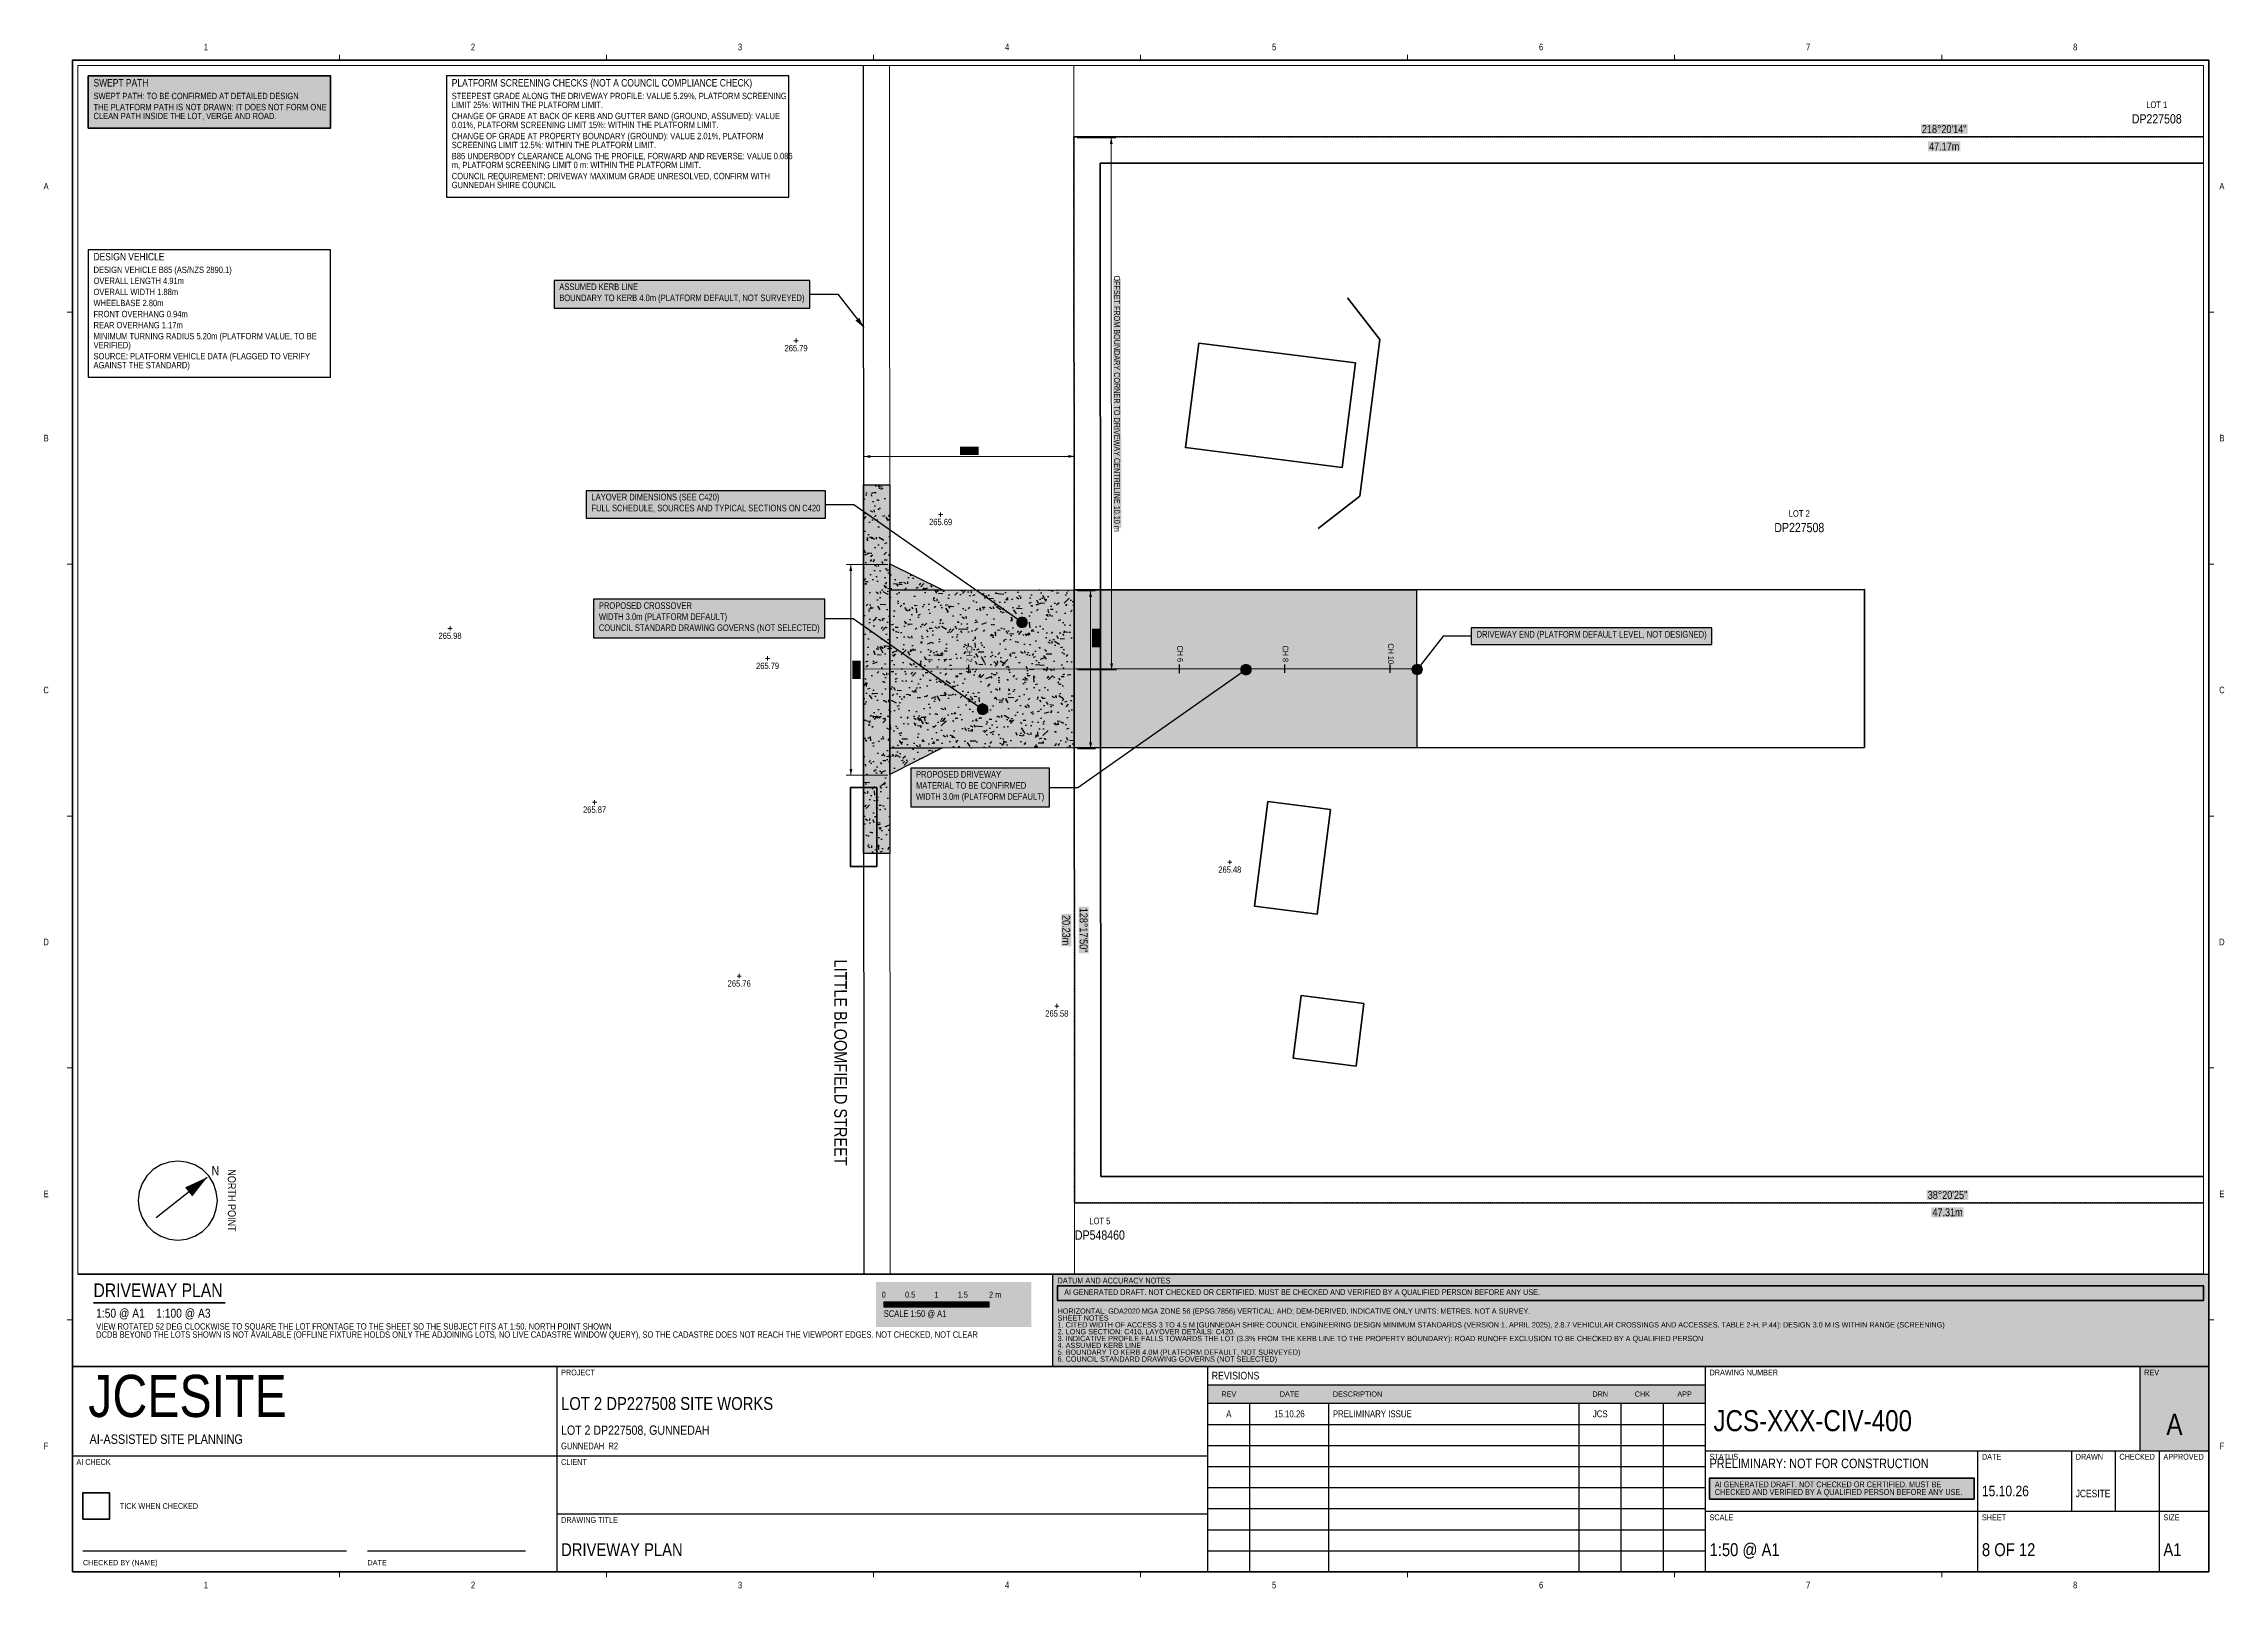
# Paper-space layout 'C400' of a CAD drawing. Header units: metres, sheet in millimetres. Extents: x 9 to 837, y 4 to 590.
# The model-space entities are those that its viewports show. They can reach past a viewport. Long polylines and large blocks are cut down to what shows.
import ezdxf
from ezdxf.enums import TextEntityAlignment as Align

# ---------------------------------------------------------------- set-up
doc = ezdxf.new("R2010")
doc.units = ezdxf.units.M
doc.header["$LTSCALE"] = 2.5
doc.linetypes.add('JCS_BDY', pattern=[5.896, 2.948, -2.948])
for name, color, linetype, lineweight in [('JCS-ANNO-CALL-HATCH', 7, 'CONTINUOUS', 25), ('JCS-ANNO-CALL-LINE', 7, 'CONTINUOUS', 25), ('JCS-ANNO-CALL-TEXT', 7, 'CONTINUOUS', 25), ('JCS-ANNO-DATA-LINE', 1, 'CONTINUOUS', 35), ('JCS-ANNO-DIMS-HATCH', 7, 'CONTINUOUS', 18), ('JCS-ANNO-DIMS-LINE', 7, 'CONTINUOUS', 18), ('JCS-ANNO-DIMS-TEXT', 7, 'CONTINUOUS', 18), ('JCS-ANNO-NOTE-HATCH', 7, 'CONTINUOUS', 18), ('JCS-ANNO-NOTE-LINE', 7, 'CONTINUOUS', 18), ('JCS-ANNO-NOTE-TEXT', 7, 'CONTINUOUS', 18), ('JCS-ANNO-NRTH-HATCH', 7, 'CONTINUOUS', 18), ('JCS-ANNO-NRTH-LINE', 7, 'CONTINUOUS', 18), ('JCS-ANNO-NRTH-TEXT', 7, 'CONTINUOUS', 18), ('JCS-FRAM-AICK-HATCH', 1, 'CONTINUOUS', 35), ('JCS-FRAM-AICK-LINE', 1, 'CONTINUOUS', 35), ('JCS-FRAM-AICK-TEXT', 1, 'CONTINUOUS', 35), ('JCS-FRAM-GRID-LINE', 8, 'CONTINUOUS', 9), ('JCS-FRAM-GRID-TEXT', 8, 'CONTINUOUS', 9), ('JCS-FRAM-TABL-HATCH', 7, 'CONTINUOUS', 18), ('JCS-FRAM-TABL-LINE', 7, 'CONTINUOUS', 18), ('JCS-FRAM-TABL-TEXT', 7, 'CONTINUOUS', 18), ('JCS-FRAM-TTLB-HATCH', 7, 'CONTINUOUS', 25), ('JCS-FRAM-TTLB-LINE', 7, 'CONTINUOUS', 25), ('JCS-FRAM-TTLB-TEXT', 7, 'CONTINUOUS', 25), ('JCS-SITE-ADJN-LINE', 9, 'CONTINUOUS', 13), ('JCS-SITE-BNDD-LINE', 2, 'CONTINUOUS', 80), ('JCS-SITE-BNDY-LINE', 7, 'CONTINUOUS', 50), ('JCS-SITE-CONT-LINE', 8, 'CONTINUOUS', 13), ('JCS-SITE-CONT-TEXT', 8, 'CONTINUOUS', 13), ('JCS-SITE-DRVC-LINE', 7, 'CONTINUOUS', 18), ('JCS-SITE-DRVW-HATCH', 8, 'CONTINUOUS', 25), ('JCS-SITE-KERB-LINE', 7, 'CONTINUOUS', 25), ('JCS-SITE-LOTS-TEXT', 7, 'CONTINUOUS', 13), ('JCS-SITE-ROAD-TEXT', 9, 'CONTINUOUS', 13), ('JCS-SITE-XOVR-HATCH', 8, 'CONTINUOUS', 25), ('JCS-VIEW-VPRT-NONE', 7, 'CONTINUOUS', 13)]:
    doc.layers.add(name, color=color, linetype=linetype, lineweight=lineweight)
doc.styles.add('ARIAL NARROW', font='arialn.ttf')
picture_1 = doc.add_image_def('image1.png', size_in_pixel=(1768, 1800))

msp = doc.modelspace()

# ---------------------------------------------------------------- hatches: boundary and pattern name
at = {"layer": 'JCS-SITE-DRVW-HATCH', "true_color": 0xf2f2f2}
msp.add_hatch(color=7, dxfattribs=at).paths.add_polyline_path([(238456.462, 6569531.812), (238452.434, 6569526.711), (238452.434, 6569526.711), (238450.079, 6569528.57), (238450.079, 6569528.57), (238454.108, 6569533.671)])
msp.add_hatch(color=7, dxfattribs=at).paths.add_polyline_path([(238456.462, 6569531.812), (238452.434, 6569526.711), (238452.434, 6569526.711), (238450.079, 6569528.57), (238450.079, 6569528.57), (238454.108, 6569533.671)])
at = {"layer": 'JCS-SITE-XOVR-HATCH', "true_color": 0x808080}
for points in [[(238452.434, 6569526.711), (238450.265, 6569523.964), (238447.91, 6569525.823), (238450.079, 6569528.57)], [(238452.434, 6569526.711), (238450.265, 6569523.964), (238447.91, 6569525.823), (238450.079, 6569528.57)], [(238451.834, 6569522.725), (238451.524, 6569522.332), (238446.031, 6569526.67), (238446.341, 6569527.063)], [(238451.834, 6569522.725), (238451.524, 6569522.332), (238446.031, 6569526.67), (238446.341, 6569527.063)], [(238447.91, 6569525.823), (238447.518, 6569526.133), (238448.53, 6569526.608)], [(238447.91, 6569525.823), (238447.518, 6569526.133), (238448.53, 6569526.608)], [(238450.657, 6569523.654), (238450.265, 6569523.964), (238450.884, 6569524.749)], [(238450.657, 6569523.654), (238450.265, 6569523.964), (238450.884, 6569524.749)]]:
    msp.add_hatch(color=7, dxfattribs=at).paths.add_polyline_path(points)
at = {"layer": 'JCS-SITE-XOVR-HATCH', "true_color": 0x000000}
h = msp.add_hatch(dxfattribs=at)
h.set_pattern_fill('AR-CONC', scale=0.0056541407965)
h.paths.add_polyline_path([(238452.434, 6569526.711), (238450.265, 6569523.964), (238447.91, 6569525.823), (238450.079, 6569528.57)])
h = msp.add_hatch(dxfattribs=at)
h.set_pattern_fill('AR-CONC', scale=0.00282707039827)
h.paths.add_polyline_path([(238452.434, 6569526.711), (238450.265, 6569523.964), (238447.91, 6569525.823), (238450.079, 6569528.57)])
h = msp.add_hatch(dxfattribs=at)
h.set_pattern_fill('AR-CONC', scale=0.0056541407965)
h.paths.add_polyline_path([(238451.834, 6569522.725), (238451.524, 6569522.332), (238446.031, 6569526.67), (238446.341, 6569527.063)])
h = msp.add_hatch(dxfattribs=at)
h.set_pattern_fill('AR-CONC', scale=0.00282707039827)
h.paths.add_polyline_path([(238451.834, 6569522.725), (238451.524, 6569522.332), (238446.031, 6569526.67), (238446.341, 6569527.063)])
h = msp.add_hatch(dxfattribs=at)
h.set_pattern_fill('AR-CONC', scale=0.0056541407965)
h.paths.add_polyline_path([(238447.91, 6569525.823), (238447.518, 6569526.133), (238448.53, 6569526.608)])
h = msp.add_hatch(dxfattribs=at)
h.set_pattern_fill('AR-CONC', scale=0.00282707039827)
h.paths.add_polyline_path([(238447.91, 6569525.823), (238447.518, 6569526.133), (238448.53, 6569526.608)])
h = msp.add_hatch(dxfattribs=at)
h.set_pattern_fill('AR-CONC', scale=0.0056541407965)
h.paths.add_polyline_path([(238450.657, 6569523.654), (238450.265, 6569523.964), (238450.884, 6569524.749)])
h = msp.add_hatch(dxfattribs=at)
h.set_pattern_fill('AR-CONC', scale=0.00282707039827)
h.paths.add_polyline_path([(238450.657, 6569523.654), (238450.265, 6569523.964), (238450.884, 6569524.749)])

# ---------------------------------------------------------------- linework, layer by layer
at = {"layer": 'JCS-ANNO-NOTE-LINE', "lineweight": 40}
for points in [[(238459.128, 6569522.062), (238444.033, 6569533.982), (238472.674, 6569570.201), (238487.855, 6569558.385)], [(238461.73, 6569538.483), (238452.434, 6569526.711), (238450.079, 6569528.57), (238459.375, 6569540.342)], [(238447.869, 6569533.332), (238449.269, 6569531.904), (238451.411, 6569534.004), (238450.011, 6569535.432)], [(238456.369, 6569529.802), (238455.512, 6569528.962), (238456.912, 6569527.534), (238457.769, 6569528.374)], [(238459.649, 6569528.017), (238458.792, 6569527.177), (238459.632, 6569526.32), (238460.489, 6569527.16)], [(238451.876, 6569522.374), (238451.566, 6569521.981), (238450.388, 6569522.911), (238450.698, 6569523.303)]]:
    msp.add_lwpolyline(points, close=True, dxfattribs=at)
for points in [[(238449.947, 6569536.069), (238448.947, 6569536.079)], [(238452.047, 6569533.927), (238449.947, 6569536.069)], [(238444.033, 6569533.982), (238459.128, 6569522.062)], [(238452.047, 6569533.927), (238452.037, 6569532.927)]]:
    msp.add_lwpolyline(points, dxfattribs=at)
at = {"layer": 'JCS-SITE-ADJN-LINE', "lineweight": 13, "true_color": 0x5a5a5a}
for points in [[(238472.59, 6569570.9), (238456.63, 6569583.32), (238446.15, 6569570.07), (238427.46, 6569546.45), (238443.33, 6569533.9)], [(238509.54, 6569552.57), (238493.7, 6569564.98), (238488.56, 6569558.47), (238459.21, 6569521.36), (238474.97, 6569508.86)]]:
    msp.add_lwpolyline(points, close=True, dxfattribs=at)
for points in [[(238433.031, 6569542.045), (238443.33, 6569533.9), (238472.59, 6569570.9)], [(238504.041, 6569556.878), (238493.7, 6569564.98), (238488.56, 6569558.47), (238459.21, 6569521.36), (238469.501, 6569513.198)], [(238442.136, 6569534.844), (238443.33, 6569533.9), (238456.716, 6569550.828)], [(238472.589, 6569538.276), (238459.21, 6569521.36), (238460.38, 6569520.432)]]:
    msp.add_lwpolyline(points, dxfattribs=at)
at = {"layer": 'JCS-SITE-BNDD-LINE', "linetype": 'JCS_BDY', "lineweight": 80, "true_color": 0xc6bc0c}
msp.add_lwpolyline([(238459.21, 6569521.36), (238488.56, 6569558.47), (238472.59, 6569570.9), (238443.33, 6569533.9)], close=True, dxfattribs=at)
for points in [[(238456.716, 6569550.828), (238443.33, 6569533.9), (238459.21, 6569521.36)], [(238459.21, 6569521.36), (238472.589, 6569538.276)]]:
    msp.add_lwpolyline(points, dxfattribs=at)
at = {"layer": 'JCS-SITE-BNDY-LINE', "lineweight": 25, "true_color": 0x000000}
msp.add_lwpolyline([(238459.21, 6569521.36), (238488.56, 6569558.47), (238472.59, 6569570.9), (238443.33, 6569533.9)], close=True, dxfattribs=at)
for points in [[(238456.716, 6569550.828), (238443.33, 6569533.9), (238459.21, 6569521.36)], [(238459.21, 6569521.36), (238472.589, 6569538.276)]]:
    msp.add_lwpolyline(points, dxfattribs=at)
at = {"layer": 'JCS-SITE-DRVC-LINE', "lineweight": 13, "true_color": 0x000000}
msp.add_lwpolyline([(238448.778, 6569524.501), (238451.257, 6569527.641), (238455.285, 6569532.742)], dxfattribs=at)
at = {"layer": 'JCS-SITE-DRVC-LINE', "linetype": 'CONTINUOUS', "lineweight": 25}
for points in [[(238455.038, 6569532.3), (238454.912, 6569532.399)], [(238453.798, 6569530.73), (238453.673, 6569530.829)], [(238452.559, 6569529.161), (238452.433, 6569529.26)], [(238451.319, 6569527.591), (238451.194, 6569527.69)], [(238450.08, 6569526.021), (238449.954, 6569526.121)], [(238448.84, 6569524.452), (238448.715, 6569524.551)]]:
    msp.add_lwpolyline(points, dxfattribs=at)
at = {"layer": 'JCS-SITE-DRVW-HATCH', "lineweight": 25, "true_color": 0x000000}
msp.add_lwpolyline([(238456.462, 6569531.812), (238452.434, 6569526.711), (238452.434, 6569526.711), (238450.079, 6569528.57), (238450.079, 6569528.57), (238454.108, 6569533.671)], close=True, dxfattribs=at)
msp.add_lwpolyline([(238456.462, 6569531.812), (238452.434, 6569526.711), (238452.434, 6569526.711), (238450.079, 6569528.57), (238450.079, 6569528.57), (238454.108, 6569533.671)], close=True, dxfattribs=at)
at = {"layer": 'JCS-SITE-KERB-LINE', "lineweight": 13, "true_color": 0x5a5a5a}
for points in [[(238430.854, 6569539.292), (238467.348, 6569510.474)], [(238439.964, 6569532.098), (238458.211, 6569517.689)]]:
    msp.add_lwpolyline(points, dxfattribs=at)
at = {"layer": 'JCS-SITE-KERB-LINE', "lineweight": 25, "true_color": 0x000000}
for points in [[(238430.544, 6569538.9), (238467.037, 6569510.082)], [(238439.654, 6569531.706), (238457.901, 6569517.297)]]:
    msp.add_lwpolyline(points, dxfattribs=at)
at = {"layer": 'JCS-SITE-XOVR-HATCH', "lineweight": 25, "true_color": 0x000000}
for points in [[(238452.434, 6569526.711), (238450.265, 6569523.964), (238447.91, 6569525.823), (238450.079, 6569528.57)], [(238452.434, 6569526.711), (238450.265, 6569523.964), (238447.91, 6569525.823), (238450.079, 6569528.57)], [(238451.834, 6569522.725), (238451.524, 6569522.332), (238446.031, 6569526.67), (238446.341, 6569527.063)], [(238451.834, 6569522.725), (238451.524, 6569522.332), (238446.031, 6569526.67), (238446.341, 6569527.063)], [(238447.91, 6569525.823), (238447.518, 6569526.133), (238448.53, 6569526.608)], [(238447.91, 6569525.823), (238447.518, 6569526.133), (238448.53, 6569526.608)], [(238450.657, 6569523.654), (238450.265, 6569523.964), (238450.884, 6569524.749)], [(238450.657, 6569523.654), (238450.265, 6569523.964), (238450.884, 6569524.749)]]:
    msp.add_lwpolyline(points, close=True, dxfattribs=at)

# ---------------------------------------------------------------- pictures from other files: only their frames are drawn
at = {"layer": 'JCS-ANNO-NOTE-LINE'}
image = msp.add_image(picture_1, insert=(238343.33, 6569421.36), size_in_units=(245.23, 249.54), dxfattribs=dict(at, fade=70))

psp = doc.layouts.new('C400')

# ---------------------------------------------------------------- hatches: boundary and pattern name
at = {"layer": 'JCS-ANNO-CALL-HATCH', "true_color": 0xffffff}
for points in [[(202.82, 489.85), (299.88, 489.85), (299.88, 500.35), (202.82, 500.35)], [(215.05, 410.03), (305.91, 410.03), (305.91, 420.53), (215.05, 420.53)], [(217.85, 364.59), (305.67, 364.59), (305.67, 379.29), (217.85, 379.29)], [(551.06, 362.09), (642.4, 362.09), (642.4, 368.39), (551.06, 368.39)], [(338.25, 300.5), (390.92, 300.5), (390.92, 315.2), (338.25, 315.2)]]:
    psp.add_hatch(color=7, dxfattribs=at).paths.add_polyline_path(points)
at = {"layer": 'JCS-ANNO-CALL-HATCH', "true_color": 0x000000}
for points in [[(320.43, 482.5), (318.67, 486.2), (317.26, 485.09)], [(382.5, 370.54), (382.45, 370.98), (382.3, 371.4), (382.06, 371.78), (381.75, 372.1), (381.37, 372.34), (380.95, 372.49), (380.5, 372.54), (380.06, 372.49), (379.63, 372.34), (379.25, 372.1), (378.94, 371.78), (378.7, 371.4), (378.55, 370.98), (378.5, 370.54), (378.55, 370.09), (378.7, 369.67), (378.94, 369.29), (379.25, 368.97), (379.63, 368.73), (380.06, 368.59), (380.5, 368.54), (380.95, 368.59), (381.37, 368.73), (381.75, 368.97), (382.06, 369.29), (382.3, 369.67), (382.45, 370.09)], [(467.51, 352.59), (467.46, 353.04), (467.32, 353.46), (467.08, 353.84), (466.76, 354.16), (466.38, 354.39), (465.96, 354.54), (465.51, 354.59), (465.07, 354.54), (464.65, 354.39), (464.27, 354.16), (463.95, 353.84), (463.71, 353.46), (463.56, 353.04), (463.51, 352.59), (463.56, 352.15), (463.71, 351.72), (463.95, 351.34), (464.27, 351.03), (464.65, 350.79), (465.07, 350.64), (465.51, 350.59), (465.96, 350.64), (466.38, 350.79), (466.76, 351.03), (467.08, 351.34), (467.32, 351.72), (467.46, 352.15)], [(532.51, 352.63), (532.46, 353.08), (532.32, 353.5), (532.08, 353.88), (531.76, 354.2), (531.38, 354.44), (530.96, 354.58), (530.51, 354.63), (530.07, 354.58), (529.65, 354.44), (529.27, 354.2), (528.95, 353.88), (528.71, 353.5), (528.56, 353.08), (528.51, 352.63), (528.56, 352.19), (528.71, 351.77), (528.95, 351.39), (529.27, 351.07), (529.65, 350.83), (530.07, 350.68), (530.51, 350.63), (530.96, 350.68), (531.38, 350.83), (531.76, 351.07), (532.08, 351.39), (532.32, 351.77), (532.46, 352.19)], [(367.52, 337.53), (367.47, 337.97), (367.32, 338.39), (367.09, 338.77), (366.77, 339.09), (366.39, 339.33), (365.97, 339.48), (365.52, 339.53), (365.08, 339.48), (364.66, 339.33), (364.28, 339.09), (363.96, 338.77), (363.72, 338.39), (363.57, 337.97), (363.52, 337.53), (363.57, 337.08), (363.72, 336.66), (363.96, 336.28), (364.28, 335.96), (364.66, 335.72), (365.08, 335.58), (365.52, 335.53), (365.97, 335.58), (366.39, 335.72), (366.77, 335.96), (367.09, 336.28), (367.32, 336.66), (367.47, 337.08)]]:
    psp.add_hatch(color=7, dxfattribs=at).paths.add_polyline_path(points)
at = {"layer": 'JCS-ANNO-DIMS-HATCH', "true_color": 0xffffff}
for points in [[(721.72, 555.93), (739.45, 555.93), (739.45, 559.73), (721.72, 559.73)], [(724.45, 549.33), (736.71, 549.33), (736.71, 553.13), (724.45, 553.13)], [(414.99, 500.92), (415.05, 406.2), (418.15, 406.2), (418.09, 500.92)], [(356.93, 434.09), (363.99, 434.1), (363.99, 437.2), (356.93, 437.19)], [(407.08, 368.08), (407.08, 361.03), (410.18, 361.03), (410.18, 368.08)], [(316.09, 356.02), (316.09, 348.97), (319.19, 348.97), (319.19, 356.02)], [(395.37, 259.79), (395.38, 247.53), (399.18, 247.53), (399.17, 259.79)], [(401.97, 262.53), (401.98, 244.8), (405.78, 244.8), (405.77, 262.53)], [(723.93, 151.23), (739.75, 151.23), (739.75, 155.03), (723.93, 155.03)], [(725.71, 144.63), (737.97, 144.63), (737.97, 148.43), (725.71, 148.43)]]:
    psp.add_hatch(color=7, dxfattribs=at).paths.add_polyline_path(points)
at = {"layer": 'JCS-ANNO-DIMS-HATCH', "true_color": 0x000000}
for points in [[(414.38, 554.56), (414.93, 552.16), (413.83, 552.16)], [(320.46, 433.5), (322.86, 432.95), (322.86, 434.05)], [(400.46, 433.55), (398.06, 433), (398.06, 434.1)], [(315.49, 392.49), (316.04, 390.09), (314.94, 390.09)], [(406.49, 382.55), (407.05, 380.15), (405.95, 380.15)], [(414.51, 352.56), (415.06, 354.96), (413.96, 354.96)], [(406.53, 322.55), (407.08, 324.95), (405.98, 324.95)], [(315.54, 312.49), (316.09, 314.89), (314.99, 314.89)]]:
    psp.add_hatch(color=7, dxfattribs=at).paths.add_polyline_path(points)
at = {"layer": 'JCS-ANNO-NOTE-HATCH', "true_color": 0xffffff, "transparency": 33554661}
psp.add_hatch(color=7, dxfattribs=at).paths.add_polyline_path([(26, 578), (118, 578), (118, 558.2), (26, 558.2)])
at = {"layer": 'JCS-ANNO-NRTH-HATCH', "true_color": 0x000000}
for points in [[(71.18, 159.84), (65.48, 152.53), (62.75, 155.98)], [(328, 110.5), (338, 110.5), (338, 112.5), (328, 112.5)], [(348, 110.5), (358, 110.5), (358, 112.5), (348, 112.5)]]:
    psp.add_hatch(color=7, dxfattribs=at).paths.add_polyline_path(points)
at = {"layer": 'JCS-ANNO-NRTH-HATCH', "true_color": 0xffffff}
for points in [[(325, 103), (384, 103), (384, 120), (325, 120)], [(338, 110.5), (348, 110.5), (348, 112.5), (338, 112.5)], [(358, 110.5), (368, 110.5), (368, 112.5), (358, 112.5)]]:
    psp.add_hatch(color=7, dxfattribs=at).paths.add_polyline_path(points)
at = {"layer": 'JCS-FRAM-AICK-HATCH', "true_color": 0xffffff}
for points in [[(394, 113), (829, 113), (829, 118.6), (394, 118.6)], [(641.5, 37.6), (741.9, 37.6), (741.9, 45.6), (641.5, 45.6)]]:
    psp.add_hatch(color=7, dxfattribs=at).paths.add_polyline_path(points)
at = {"layer": 'JCS-FRAM-TABL-HATCH', "true_color": 0x000000}
psp.add_hatch(color=7, dxfattribs=at).paths.add_polyline_path([(451, 74), (640, 74), (640, 81), (451, 81)])
at = {"layer": 'JCS-FRAM-TTLB-HATCH', "true_color": 0xffffff}
psp.add_hatch(color=7, dxfattribs=at).paths.add_polyline_path([(392, 88), (831, 88), (831, 122.9), (392, 122.9)])
at = {"layer": 'JCS-FRAM-TTLB-HATCH', "true_color": 0x000000}
psp.add_hatch(color=7, dxfattribs=at).paths.add_polyline_path([(805, 56), (831, 56), (831, 88), (805, 88)])

# ---------------------------------------------------------------- linework, layer by layer
at = {"layer": 'JCS-ANNO-CALL-HATCH', "lineweight": 25, "true_color": 0x000000}
for points in [[(202.82, 489.85), (299.88, 489.85), (299.88, 500.35), (202.82, 500.35)], [(215.05, 410.03), (305.91, 410.03), (305.91, 420.53), (215.05, 420.53)], [(217.85, 364.59), (305.67, 364.59), (305.67, 379.29), (217.85, 379.29)], [(551.06, 362.09), (642.4, 362.09), (642.4, 368.39), (551.06, 368.39)], [(338.25, 300.5), (390.92, 300.5), (390.92, 315.2), (338.25, 315.2)]]:
    psp.add_lwpolyline(points, close=True, dxfattribs=at)
at = {"layer": 'JCS-ANNO-CALL-HATCH', "lineweight": 9, "true_color": 0x000000}
for points in [[(382.5, 370.54), (382.45, 370.98), (382.3, 371.4), (382.06, 371.78), (381.75, 372.1), (381.37, 372.34), (380.95, 372.49), (380.5, 372.54), (380.06, 372.49), (379.63, 372.34), (379.25, 372.1), (378.94, 371.78), (378.7, 371.4), (378.55, 370.98), (378.5, 370.54), (378.55, 370.09), (378.7, 369.67), (378.94, 369.29), (379.25, 368.97), (379.63, 368.73), (380.06, 368.59), (380.5, 368.54), (380.95, 368.59), (381.37, 368.73), (381.75, 368.97), (382.06, 369.29), (382.3, 369.67), (382.45, 370.09)], [(467.51, 352.59), (467.46, 353.04), (467.32, 353.46), (467.08, 353.84), (466.76, 354.16), (466.38, 354.39), (465.96, 354.54), (465.51, 354.59), (465.07, 354.54), (464.65, 354.39), (464.27, 354.16), (463.95, 353.84), (463.71, 353.46), (463.56, 353.04), (463.51, 352.59), (463.56, 352.15), (463.71, 351.72), (463.95, 351.34), (464.27, 351.03), (464.65, 350.79), (465.07, 350.64), (465.51, 350.59), (465.96, 350.64), (466.38, 350.79), (466.76, 351.03), (467.08, 351.34), (467.32, 351.72), (467.46, 352.15)], [(532.51, 352.63), (532.46, 353.08), (532.32, 353.5), (532.08, 353.88), (531.76, 354.2), (531.38, 354.44), (530.96, 354.58), (530.51, 354.63), (530.07, 354.58), (529.65, 354.44), (529.27, 354.2), (528.95, 353.88), (528.71, 353.5), (528.56, 353.08), (528.51, 352.63), (528.56, 352.19), (528.71, 351.77), (528.95, 351.39), (529.27, 351.07), (529.65, 350.83), (530.07, 350.68), (530.51, 350.63), (530.96, 350.68), (531.38, 350.83), (531.76, 351.07), (532.08, 351.39), (532.32, 351.77), (532.46, 352.19)], [(367.52, 337.53), (367.47, 337.97), (367.32, 338.39), (367.09, 338.77), (366.77, 339.09), (366.39, 339.33), (365.97, 339.48), (365.52, 339.53), (365.08, 339.48), (364.66, 339.33), (364.28, 339.09), (363.96, 338.77), (363.72, 338.39), (363.57, 337.97), (363.52, 337.53), (363.57, 337.08), (363.72, 336.66), (363.96, 336.28), (364.28, 335.96), (364.66, 335.72), (365.08, 335.58), (365.52, 335.53), (365.97, 335.58), (366.39, 335.72), (366.77, 335.96), (367.09, 336.28), (367.32, 336.66), (367.47, 337.08)]]:
    psp.add_lwpolyline(points, close=True, dxfattribs=at)
at = {"layer": 'JCS-ANNO-CALL-LINE', "lineweight": 25, "true_color": 0x000000}
for points in [[(299.88, 495.1), (310.58, 495.1), (320.43, 482.5)], [(305.91, 415.28), (316.61, 415.28), (380.5, 370.54)], [(305.67, 371.94), (316.37, 371.94), (365.52, 337.53)], [(551.06, 365.24), (540.36, 365.24), (530.51, 352.63)], [(390.92, 307.85), (401.62, 307.85), (465.51, 352.59)]]:
    psp.add_lwpolyline(points, dxfattribs=at)
at = {"layer": 'JCS-ANNO-DATA-LINE', "lineweight": 35, "true_color": 0xb81a1a}
psp.add_lwpolyline([(26, 558.2), (118, 558.2), (118, 578), (26, 578)], close=True, dxfattribs=at)
at = {"layer": 'JCS-ANNO-DIMS-LINE', "lineweight": 13, "true_color": 0x000000}
for points in [[(401.38, 554.55), (416.18, 554.56)], [(320.46, 429.5), (320.46, 435.3)], [(400.46, 429.55), (400.46, 435.35)], [(329.49, 392.5), (313.69, 392.49)], [(401.49, 382.55), (408.29, 382.56)], [(401.51, 352.55), (416.31, 352.56)], [(401.53, 322.55), (408.33, 322.55)], [(329.54, 312.5), (313.74, 312.49)]]:
    psp.add_lwpolyline(points, dxfattribs=at)
at = {"layer": 'JCS-ANNO-DIMS-LINE', "lineweight": 18, "true_color": 0x000000}
for points in [[(414.38, 554.56), (414.51, 352.56)], [(400.46, 433.55), (320.46, 433.5)], [(315.49, 392.49), (315.54, 312.49)], [(406.49, 382.55), (406.53, 322.55)]]:
    psp.add_lwpolyline(points, dxfattribs=at)
at = {"layer": 'JCS-ANNO-NOTE-LINE', "lineweight": 35, "true_color": 0x000000}
psp.add_lwpolyline([(22, 123), (829, 123)], dxfattribs=at)
at = {"layer": 'JCS-ANNO-NOTE-LINE', "lineweight": 70, "true_color": 0xcc1414}
psp.add_lwpolyline([(28, 112.1), (77.95, 112.1)], dxfattribs=at)
at = {"layer": 'JCS-ANNO-NRTH-HATCH', "lineweight": 18, "true_color": 0x000000}
for points in [[(328, 110.5), (338, 110.5), (338, 112.5), (328, 112.5)], [(338, 110.5), (348, 110.5), (348, 112.5), (338, 112.5)], [(348, 110.5), (358, 110.5), (358, 112.5), (348, 112.5)], [(358, 110.5), (368, 110.5), (368, 112.5), (358, 112.5)]]:
    psp.add_lwpolyline(points, close=True, dxfattribs=at)
at = {"layer": 'JCS-ANNO-NRTH-LINE', "lineweight": 25, "true_color": 0x000000}
psp.add_lwpolyline([(75, 151), (74.62, 154.34), (73.51, 157.51), (71.73, 160.35), (69.35, 162.73), (66.51, 164.51), (63.34, 165.62), (60, 166), (56.66, 165.62), (53.49, 164.51), (50.65, 162.73), (48.27, 160.35), (46.49, 157.51), (45.38, 154.34), (45, 151), (45.38, 147.66), (46.49, 144.49), (48.27, 141.65), (50.65, 139.27), (53.49, 137.49), (56.66, 136.38), (60, 136), (63.34, 136.38), (66.51, 137.49), (69.35, 139.27), (71.73, 141.65), (73.51, 144.49), (74.62, 147.66)], close=True, dxfattribs=at)
psp.add_lwpolyline([(51.76, 144.49), (71.18, 159.84)], dxfattribs=at)
at = {"layer": 'JCS-FRAM-AICK-HATCH', "lineweight": 60, "true_color": 0xb80000}
for points in [[(394, 113), (829, 113), (829, 118.6), (394, 118.6)], [(641.5, 37.6), (741.9, 37.6), (741.9, 45.6), (641.5, 45.6)]]:
    psp.add_lwpolyline(points, close=True, dxfattribs=at)
at = {"layer": 'JCS-FRAM-AICK-LINE', "lineweight": 35}
psp.add_lwpolyline([(24, 30), (34, 30), (34, 40), (24, 40)], close=True, dxfattribs=at)
at = {"layer": 'JCS-FRAM-GRID-LINE', "lineweight": 9, "true_color": 0x9c9c9c}
for points in [[(121.38, 584), (121.38, 586)], [(222.75, 584), (222.75, 586)], [(324.12, 584), (324.12, 586)], [(425.5, 584), (425.5, 586)], [(526.88, 584), (526.88, 586)], [(628.25, 584), (628.25, 586)], [(729.62, 584), (729.62, 586)], [(18, 488.33), (20, 488.33)], [(831, 488.33), (833, 488.33)], [(18, 392.67), (20, 392.67)], [(831, 392.67), (833, 392.67)], [(18, 297), (20, 297)], [(831, 297), (833, 297)], [(18, 201.33), (20, 201.33)], [(831, 201.33), (833, 201.33)], [(18, 105.67), (20, 105.67)], [(831, 105.67), (833, 105.67)], [(121.38, 8), (121.38, 10)], [(222.75, 8), (222.75, 10)], [(324.12, 8), (324.12, 10)], [(425.5, 8), (425.5, 10)], [(526.88, 8), (526.88, 10)], [(628.25, 8), (628.25, 10)], [(729.62, 8), (729.62, 10)]]:
    psp.add_lwpolyline(points, dxfattribs=at)
at = {"layer": 'JCS-FRAM-TABL-LINE', "lineweight": 25}
for points in [[(162, 532), (292, 532), (292, 578), (162, 578)], [(26, 463.6), (118, 463.6), (118, 512), (26, 512)]]:
    psp.add_lwpolyline(points, close=True, dxfattribs=at)
at = {"layer": 'JCS-FRAM-TTLB-HATCH', "lineweight": 25, "true_color": 0x000000}
psp.add_lwpolyline([(392, 88), (831, 88), (831, 122.9), (392, 122.9)], close=True, dxfattribs=at)
at = {"layer": 'JCS-FRAM-TTLB-LINE', "lineweight": 50}
psp.add_lwpolyline([(20, 10), (831, 10), (831, 584), (20, 584)], close=True, dxfattribs=at)
at = {"layer": 'JCS-FRAM-TTLB-LINE', "lineweight": 35}
psp.add_lwpolyline([(20, 10), (831, 10), (831, 88), (20, 88)], close=True, dxfattribs=at)
at = {"layer": 'JCS-FRAM-TTLB-LINE', "lineweight": 25}
for points in [[(204, 10), (204, 88)], [(451, 10), (451, 88)], [(640, 10), (640, 88)], [(805, 56), (805, 88)], [(451, 81), (640, 81)], [(451, 74), (640, 74)], [(467, 10), (467, 74)], [(497, 10), (497, 74)], [(592, 10), (592, 74)], [(608, 10), (608, 74)], [(624, 10), (624, 74)], [(451, 66), (640, 66)], [(451, 58), (640, 58)], [(20, 54), (204, 54)], [(204, 54), (451, 54)], [(451, 50), (640, 50)], [(640, 56), (831, 56)], [(743.4, 10), (743.4, 56)], [(779, 33), (779, 56)], [(795.6, 33), (795.6, 56)], [(812.3, 10), (812.3, 56)], [(451, 42), (640, 42)], [(451, 34), (640, 34)], [(204, 32), (451, 32)], [(451, 26), (640, 26)], [(640, 33), (831, 33)], [(24, 18), (124, 18)], [(132, 18), (192, 18)], [(451, 18), (640, 18)], [(451, 10), (640, 10)]]:
    psp.add_lwpolyline(points, dxfattribs=at)
at = {"layer": 'JCS-SITE-CONT-LINE', "lineweight": 9, "true_color": 0x9e9e9e}
for points in [[(293.91, 477.47), (295.51, 477.47)], [(294.71, 476.67), (294.71, 478.27)], [(348.79, 411.45), (350.39, 411.45)], [(349.59, 410.65), (349.59, 412.25)], [(162.54, 368.23), (164.14, 368.23)], [(163.34, 367.43), (163.34, 369.03)], [(283.1, 356.83), (284.7, 356.83)], [(283.9, 356.03), (283.9, 357.63)], [(217.42, 302.22), (219.02, 302.22)], [(218.22, 301.42), (218.22, 303.02)], [(458.57, 279.45), (460.17, 279.45)], [(459.37, 278.65), (459.37, 280.25)], [(272.31, 236.22), (273.91, 236.22)], [(273.11, 235.42), (273.11, 237.02)], [(392.89, 224.83), (394.49, 224.83)], [(393.69, 224.03), (393.69, 225.63)]]:
    psp.add_lwpolyline(points, dxfattribs=at)

# ---------------------------------------------------------------- texts
at = {"layer": 'JCS-ANNO-CALL-TEXT', "style": 'ARIAL NARROW'}
for s, p in [('ASSUMED KERB LINE', (204.82, 495.95)), ('LAYOVER DIMENSIONS (SEE C420)', (217.05, 416.13)), ('WIDTH 3.0m (PLATFORM DEFAULT)', (219.85, 370.69)), ('PROPOSED CROSSOVER', (219.85, 374.89)), ('DRIVEWAY END (PLATFORM DEFAULT LEVEL, NOT DESIGNED)', (553.06, 363.99)), ('PROPOSED DRIVEWAY', (340.25, 310.8)), ('MATERIAL TO BE CONFIRMED', (340.25, 306.6))]:
    psp.add_text(s, height=2.5, dxfattribs=at).set_placement(p, align=Align.BOTTOM_LEFT)
for s, p in [('BOUNDARY TO KERB 4.0m (PLATFORM DEFAULT, NOT SURVEYED)', (297.88, 491.75)), ('FULL SCHEDULE, SOURCES AND TYPICAL SECTIONS ON C420', (303.91, 411.93)), ('COUNCIL STANDARD DRAWING GOVERNS (NOT SELECTED)', (303.67, 366.49)), ('WIDTH 3.0m (PLATFORM DEFAULT)', (388.92, 302.4))]:
    psp.add_text(s, height=2.5, dxfattribs=at).set_placement(p, align=Align.BOTTOM_RIGHT)
at = {"layer": 'JCS-ANNO-DIMS-TEXT', "style": 'ARIAL NARROW'}
for s, height, rotation, p in [('218°20\'14"', 3, -0.00255, (730.58, 557.83)), ('47.17m', 3, -0.00255, (730.58, 551.23)), ('CH 2', 2.2, -89.9624, (360.51, 358.52)), ('CH 6', 2.2, -89.9624, (440.51, 358.58)), ('CH 8', 2.2, -89.9624, (480.51, 358.6)), ('CH 10', 2.2, -89.9624, (520.51, 358.63)), ('20.23m', 3, -89.9624, (397.28, 253.66)), ('128°17\'50"', 3, -89.9624, (403.88, 253.66)), ('38°20\'25"', 3, -0.00541, (731.84, 153.13)), ('47.31m', 3, -0.00541, (731.84, 146.53))]:
    psp.add_text(s, height=height, rotation=rotation, dxfattribs=at).set_placement(p, align=Align.MIDDLE_CENTER)
at = {"layer": 'JCS-ANNO-DIMS-TEXT', "true_color": 0x000000, "style": 'ARIAL NARROW'}
for s, rotation, p in [('OFFSET FROM BOUNDARY CORNER TO DRIVEWAY CENTRELINE 10.10 m', -89.9624, (416.57, 453.56)), ('4.0m', 0.0376, (360.46, 435.65)), ('3.0m', -89.9624, (408.63, 364.55)), ('4.0m', -89.9624, (317.64, 352.49))]:
    psp.add_text(s, height=2.3, rotation=rotation, dxfattribs=at).set_placement(p, align=Align.MIDDLE_CENTER)
at = {"layer": 'JCS-ANNO-NOTE-TEXT', "true_color": 0xb81a1a, "style": 'ARIAL NARROW'}
for s, height, p in [('SWEPT PATH: TO BE CONFIRMED AT DETAILED DESIGN', 2.4, (28, 571.6)), ('SWEPT PATH', 2.8, (28, 576.8)), ('THE PLATFORM PATH IS NOT DRAWN: IT DOES NOT FORM ONE', 2.4, (28, 567.4)), ('CLEAN PATH INSIDE THE LOT, VERGE AND ROAD.', 2.4, (28, 564))]:
    psp.add_text(s, height=height, dxfattribs=at).set_placement(p, align=Align.TOP_LEFT)
at = {"layer": 'JCS-ANNO-NOTE-TEXT', "style": 'ARIAL NARROW'}
for s, height, p in [('STEEPEST GRADE ALONG THE DRIVEWAY PROFILE: VALUE 5.29%, PLATFORM SCREENING', 2.4, (164, 571.6)), ('CHANGE OF GRADE AT BACK OF KERB AND GUTTER BAND (GROUND, ASSUMED): VALUE', 2.4, (164, 564)), ('LIMIT 25%: WITHIN THE PLATFORM LIMIT.', 2.4, (164, 568.2)), ('0.01%, PLATFORM SCREENING LIMIT 15%: WITHIN THE PLATFORM LIMIT.', 2.4, (164, 560.6)), ('CHANGE OF GRADE AT PROPERTY BOUNDARY (GROUND): VALUE 2.01%, PLATFORM', 2.4, (164, 556.4)), ('SCREENING LIMIT 12.5%: WITHIN THE PLATFORM LIMIT.', 2.4, (164, 553)), ('B85 UNDERBODY CLEARANCE ALONG THE PROFILE, FORWARD AND REVERSE: VALUE 0.086', 2.4, (164, 548.8)), ('COUNCIL REQUIREMENT: DRIVEWAY MAXIMUM GRADE UNRESOLVED, CONFIRM WITH', 2.4, (164, 541.2)), ('m, PLATFORM SCREENING LIMIT 0 m: WITHIN THE PLATFORM LIMIT.', 2.4, (164, 545.4)), ('GUNNEDAH SHIRE COUNCIL', 2.4, (164, 537.8)), ('DESIGN VEHICLE B85 (AS/NZS 2890.1)', 2.4, (28, 505.6)), ('OVERALL LENGTH 4.91m', 2.4, (28, 501.4)), ('OVERALL WIDTH 1.88m', 2.4, (28, 497.2)), ('WHEELBASE 2.80m', 2.4, (28, 493)), ('FRONT OVERHANG 0.94m', 2.4, (28, 488.8)), ('REAR OVERHANG 1.17m', 2.4, (28, 484.6)), ('MINIMUM TURNING RADIUS 5.20m (PLATFORM VALUE, TO BE', 2.4, (28, 480.4)), ('VERIFIED)', 2.4, (28, 477)), ('SOURCE: PLATFORM VEHICLE DATA (FLAGGED TO VERIFY', 2.4, (28, 472.8)), ('AGAINST THE STANDARD)', 2.4, (28, 469.4)), ('DRIVEWAY PLAN', 5.2, (28, 119.5)), ('1:50 @ A1    1:100 @ A3', 3.4, (29, 109.9)), ('VIEW ROTATED 52 DEG CLOCKWISE TO SQUARE THE LOT FRONTAGE TO THE SHEET SO THE SUBJECT FITS AT 1:50. NORTH POINT SHOWN', 2.4, (29, 104.4)), ('DCDB BEYOND THE LOTS SHOWN IS NOT AVAILABLE (OFFLINE FIXTURE HOLDS ONLY THE ADJOINING LOTS, NO LIVE CADASTRE WINDOW QUERY), SO THE CADASTRE DOES NOT REACH THE VIEWPORT EDGES. NOT CHECKED, NOT CLEAR', 2.4, (29, 101.3))]:
    psp.add_text(s, height=height, dxfattribs=at).set_placement(p, align=Align.TOP_LEFT)
at = {"layer": 'JCS-ANNO-NOTE-TEXT', "true_color": 0x000000, "style": 'ARIAL NARROW'}
for s, p in [('PLATFORM SCREENING CHECKS (NOT A COUNCIL COMPLIANCE CHECK)', (164, 576.8)), ('DESIGN VEHICLE', (28, 510.8))]:
    psp.add_text(s, height=2.8, dxfattribs=at).set_placement(p, align=Align.TOP_LEFT)
at = {"layer": 'JCS-ANNO-NRTH-TEXT', "style": 'ARIAL NARROW'}
psp.add_text('N', height=3.5, dxfattribs=at).set_placement((74.28, 162.29), align=Align.MIDDLE_CENTER)
psp.add_text('NORTH POINT', height=3, rotation=-90, dxfattribs=at).set_placement((80.5, 151), align=Align.MIDDLE_CENTER)
for s, p in [('0', (328, 113.5)), ('0.5', (338, 113.5)), ('1', (348, 113.5)), ('1.5', (358, 113.5))]:
    psp.add_text(s, height=2.2, dxfattribs=at).set_placement(p, align=Align.BOTTOM_CENTER)
psp.add_text('2 m', height=2.2, dxfattribs=at).set_placement((368, 113.5), align=Align.BOTTOM_LEFT)
psp.add_text('SCALE 1:50 @ A1', height=2.5, dxfattribs=at).set_placement((328, 109.3), align=Align.TOP_LEFT)
at = {"layer": 'JCS-FRAM-AICK-TEXT', "true_color": 0xb80000, "style": 'ARIAL NARROW'}
for s, p in [('AI GENERATED DRAFT. NOT CHECKED OR CERTIFIED. MUST BE CHECKED AND VERIFIED BY A QUALIFIED PERSON BEFORE ANY USE.', (396.5, 117.3)), ('AI GENERATED DRAFT. NOT CHECKED OR CERTIFIED. MUST BE', (643.5, 44.3)), ('CHECKED AND VERIFIED BY A QUALIFIED PERSON BEFORE ANY USE.', (643.5, 41.4))]:
    psp.add_text(s, height=2.2, dxfattribs=at).set_placement(p, align=Align.TOP_LEFT)
at = {"layer": 'JCS-FRAM-GRID-TEXT', "true_color": 0x4c4c4c, "style": 'ARIAL NARROW'}
for s, p in [('1', (70.69, 589)), ('2', (172.06, 589)), ('3', (273.44, 589)), ('4', (374.81, 589)), ('5', (476.19, 589)), ('6', (577.56, 589)), ('7', (678.94, 589)), ('8', (780.31, 589)), ('A', (10, 536.17)), ('A', (836, 536.17)), ('B', (10, 440.5)), ('B', (836, 440.5)), ('C', (10, 344.83)), ('C', (836, 344.83)), ('D', (10, 249.17)), ('D', (836, 249.17)), ('E', (10, 153.5)), ('E', (836, 153.5)), ('F', (10, 57.83)), ('F', (836, 57.83)), ('1', (70.69, 5)), ('2', (172.06, 5)), ('3', (273.44, 5)), ('4', (374.81, 5)), ('5', (476.19, 5)), ('6', (577.56, 5)), ('7', (678.94, 5)), ('8', (780.31, 5))]:
    psp.add_text(s, height=2.5, dxfattribs=at).set_placement(p, align=Align.MIDDLE_CENTER)
at = {"layer": 'JCS-FRAM-TABL-TEXT', "true_color": 0xffffff, "style": 'ARIAL NARROW'}
for s, p in [('REV', (459, 77.5)), ('DATE', (482, 77.5)), ('DRN', (600, 77.5)), ('CHK', (616, 77.5)), ('APP', (632, 77.5))]:
    psp.add_text(s, height=2, dxfattribs=at).set_placement(p, align=Align.MIDDLE_CENTER)
psp.add_text('DESCRIPTION', height=2, dxfattribs=at).set_placement((498.5, 77.5), align=Align.MIDDLE_LEFT)
at = {"layer": 'JCS-FRAM-TABL-TEXT', "style": 'ARIAL NARROW'}
for s, p in [('A', (459, 70)), ('15.10.26', (482, 70)), ('JCS', (600, 70))]:
    psp.add_text(s, height=2.6, dxfattribs=at).set_placement(p, align=Align.MIDDLE_CENTER)
psp.add_text('PRELIMINARY ISSUE', height=2.6, dxfattribs=at).set_placement((498.5, 70), align=Align.MIDDLE_LEFT)
at = {"layer": 'JCS-FRAM-TTLB-TEXT', "style": 'ARIAL NARROW'}
for s, height, p in [('DATUM AND ACCURACY NOTES', 2.2, (394, 121.7)), ('HORIZONTAL: GDA2020 MGA ZONE 56 (EPSG:7856) VERTICAL: AHD; DEM-DERIVED, INDICATIVE ONLY UNITS: METRES. NOT A SURVEY.', 2, (394, 110)), ('3. INDICATIVE PROFILE FALLS TOWARDS THE LOT (3.3% FROM THE KERB LINE TO THE PROPERTY BOUNDARY): ROAD RUNOFF EXCLUSION TO BE CHECKED BY A QUALIFIED PERSON', 2, (394, 99.6)), ('SHEET NOTES', 2, (394, 107.4)), ('2. LONG SECTION: C410. LAYOVER DETAILS: C420.', 2, (394, 102.2)), ('1. CITED WIDTH OF ACCESS 3 TO 4.5 M [GUNNEDAH SHIRE COUNCIL ENGINEERING DESIGN MINIMUM STANDARDS (VERSION 1, APRIL 2025), 2.8.7 VEHICULAR CROSSINGS AND ACCESSES, TABLE 2-H, P.44]: DESIGN 3.0 M IS WITHIN RANGE (SCREENING)', 2, (394, 104.8)), ('4. ASSUMED KERB LINE', 2, (394, 97)), ('5. BOUNDARY TO KERB 4.0M (PLATFORM DEFAULT, NOT SURVEYED)', 2, (394, 94.4)), ('6. COUNCIL STANDARD DRAWING GOVERNS (NOT SELECTED)', 2, (394, 91.8))]:
    psp.add_text(s, height=height, dxfattribs=at).set_placement(p, align=Align.TOP_LEFT)
for s, height, p in [('JCESITE', 16, (26, 64)), ('LOT 2 DP227508 SITE WORKS', 4.9, (205.5, 70)), ('JCS-XXX-CIV-400', 8, (643, 61)), ('AI-ASSISTED SITE PLANNING', 3.6, (26.5, 57.5)), ('GUNNEDAH  R2', 2.5, (205.5, 55.8)), ('LOT 2 DP227508, GUNNEDAH', 3.5, (205.5, 61)), ('PRELIMINARY: NOT FOR CONSTRUCTION', 3.6, (641.5, 48.3)), ('15.10.26', 4, (744.9, 37.5)), ('JCESITE', 2.8, (780.5, 37.5)), ('DRIVEWAY PLAN', 4.9, (205.5, 14.5)), ('1:50 @ A1', 4.9, (641.5, 14.5)), ('8 OF 12', 4.9, (744.9, 14.5)), ('A1', 4.9, (813.8, 14.5))]:
    psp.add_text(s, height=height, dxfattribs=at).set_placement(p, align=Align.BOTTOM_LEFT)
at = {"layer": 'JCS-FRAM-TTLB-TEXT', "true_color": 0x4c4c4c, "style": 'ARIAL NARROW'}
for s, height, p in [('PROJECT', 2.2, (205.5, 86.8)), ('DRAWING NUMBER', 2.2, (641.5, 86.8)), ('AI CHECK', 2.2, (21.5, 52.8)), ('CLIENT', 2.2, (205.5, 52.8)), ('STATUS', 2.2, (641.5, 54.8)), ('DATE', 2.2, (744.9, 54.8)), ('DRAWN', 2.2, (780.5, 54.8)), ('CHECKED', 2.2, (797.1, 54.8)), ('APPROVED', 2.2, (813.8, 54.8)), ('DRAWING TITLE', 2.2, (205.5, 30.8)), ('SCALE', 2.2, (641.5, 31.8)), ('SHEET', 2.2, (744.9, 31.8)), ('SIZE', 2.2, (813.8, 31.8)), ('CHECKED BY (NAME)', 2, (24, 14.5)), ('DATE', 2, (132, 14.5))]:
    psp.add_text(s, height=height, dxfattribs=at).set_placement(p, align=Align.TOP_LEFT)
at = {"layer": 'JCS-FRAM-TTLB-TEXT', "style": 'ARIAL NARROW'}
psp.add_text('REVISIONS', height=2.9, dxfattribs=at).set_placement((452.5, 84.5), align=Align.MIDDLE_LEFT)
at = {"layer": 'JCS-FRAM-TTLB-TEXT', "true_color": 0xffffff, "style": 'ARIAL NARROW'}
psp.add_text('REV', height=2.2, dxfattribs=at).set_placement((806.5, 86.8), align=Align.TOP_LEFT)
psp.add_text('A', height=8, dxfattribs=at).set_placement((818, 66), align=Align.MIDDLE_CENTER)
at = {"layer": 'JCS-FRAM-TTLB-TEXT', "true_color": 0x4c4c4c, "style": 'ARIAL NARROW'}
psp.add_text('TICK WHEN CHECKED', height=2.2, dxfattribs=at).set_placement((38, 35), align=Align.MIDDLE_LEFT)
at = {"layer": 'JCS-SITE-CONT-TEXT', "true_color": 0x333333, "style": 'ARIAL NARROW'}
for s, p in [('265.79', (294.71, 475.87)), ('265.69', (349.59, 409.85)), ('265.98', (163.34, 366.63)), ('265.79', (283.9, 355.23)), ('265.87', (218.22, 300.62)), ('265.48', (459.37, 277.85)), ('265.76', (273.11, 234.62)), ('265.58', (393.69, 223.23))]:
    psp.add_text(s, height=2.4, dxfattribs=at).set_placement(p, align=Align.TOP_CENTER)
at = {"layer": 'JCS-SITE-LOTS-TEXT', "style": 'ARIAL NARROW'}
for s, p in [('DP227508', (811.27, 563.47)), ('DP227508', (675.56, 408.28)), ('DP548460', (410.06, 139.63))]:
    psp.add_text(s, height=3.5, dxfattribs=at).set_placement(p, align=Align.TOP_CENTER)
for s, p in [('LOT 1', (811.27, 565.07)), ('LOT 2', (675.56, 409.88)), ('LOT 5', (410.06, 141.23))]:
    psp.add_text(s, height=2.5, dxfattribs=at).set_placement(p, align=Align.BOTTOM_CENTER)
at = {"layer": 'JCS-SITE-ROAD-TEXT', "style": 'ARIAL NARROW'}
psp.add_text('LITTLE BLOOMFIELD STREET', height=4.8, rotation=-89.9624, dxfattribs=at).set_placement((311.61, 203.39), align=Align.MIDDLE_CENTER)

# ---------------------------------------------------------------- viewports
at = {"layer": 'JCS-VIEW-VPRT-NONE', "view_twist_angle": 308.334777}
vp = psp.add_viewport(center=(425.5, 352.5), size=(807, 459), view_center_point=(5301039.628, 3887742.855), view_height=22.95, dxfattribs=at)
vp.frozen_layers = ['JCS-ANNO-CALL-HATCH', 'JCS-ANNO-CALL-LINE', 'JCS-ANNO-CALL-TEXT', 'JCS-ANNO-DATA-LINE', 'JCS-ANNO-DIMS-HATCH', 'JCS-ANNO-DIMS-LINE', 'JCS-ANNO-DIMS-TEXT', 'JCS-ANNO-NOTE-HATCH', 'JCS-ANNO-NOTE-TEXT', 'JCS-ANNO-NRTH-HATCH', 'JCS-ANNO-NRTH-LINE', 'JCS-ANNO-NRTH-TEXT', 'JCS-FRAM-AICK-HATCH', 'JCS-FRAM-AICK-LINE', 'JCS-FRAM-AICK-TEXT', 'JCS-FRAM-GRID-LINE', 'JCS-FRAM-GRID-TEXT', 'JCS-FRAM-TABL-HATCH', 'JCS-FRAM-TABL-LINE', 'JCS-FRAM-TABL-TEXT', 'JCS-FRAM-TTLB-HATCH', 'JCS-FRAM-TTLB-LINE', 'JCS-FRAM-TTLB-TEXT', 'JCS-SITE-CONT-LINE', 'JCS-SITE-CONT-TEXT', 'JCS-SITE-LOTS-TEXT', 'JCS-SITE-ROAD-TEXT', 'JCS-VIEW-VPRT-NONE']

doc.saveas('drawing.dxf')
